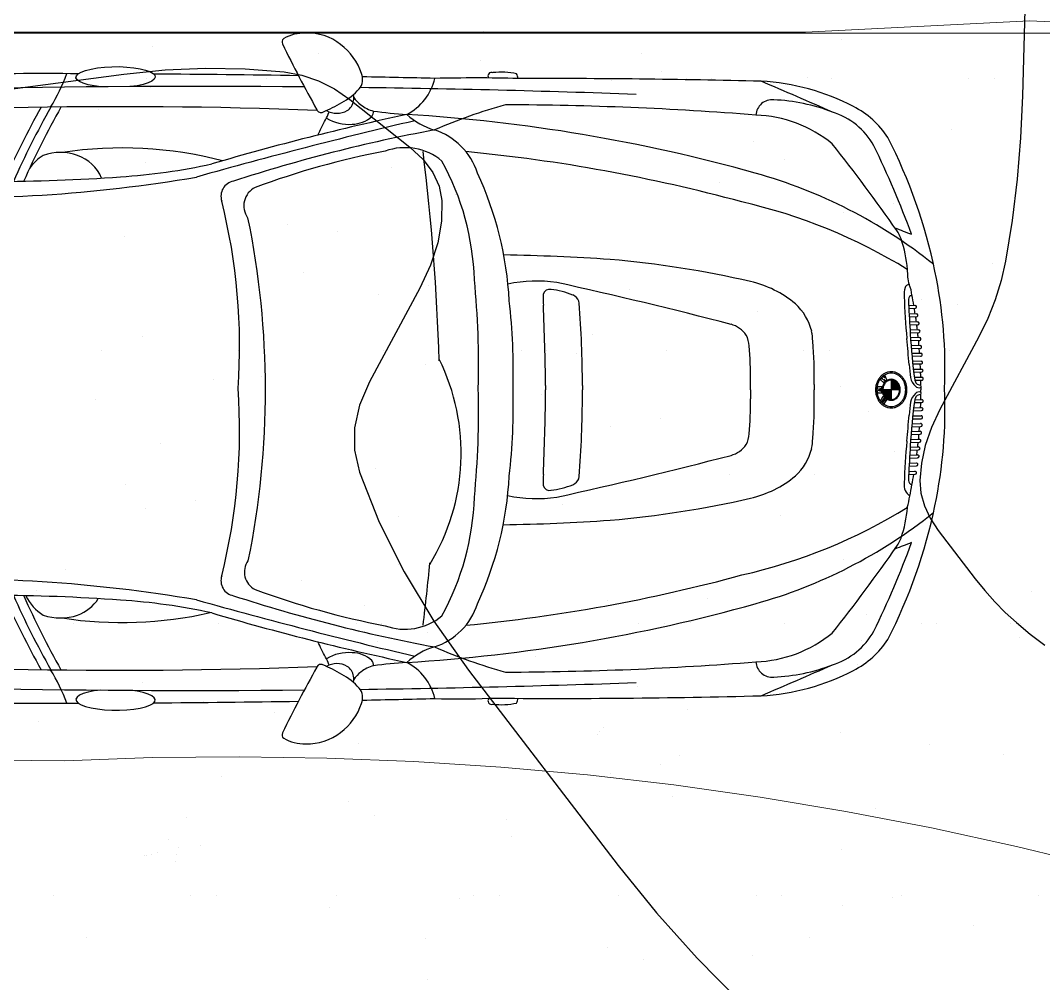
# Model space of a CAD drawing. Header units: metres. Extents: x -23 to 139, y -11 to 42.
# Drawn here: x 6.528 to 9.547, y 18.218 to 21.059 of the extents above; entities that cross this region are included whole.
import ezdxf

# ---------------------------------------------------------------- set-up
doc = ezdxf.new("R2010")
doc.units = ezdxf.units.M
doc.header["$LTSCALE"] = 96
doc.header["$MEASUREMENT"] = 0
doc.linetypes.add('Dash', pattern=[0.225, 0.15, -0.075])
for name, color, linetype, lineweight, true_color in [('CAD LAYER Presentation', 7, 'Continuous', 25, 0x000000), ('Roads', 9, 'Continuous', 35, 0x808080), ('Terrain_ Boundary Setbacks', 1, 'Dash', 18, 0xff0000), ('Terrain_ Elevation Data', 9, 'Dash', 25, 0x808080)]:
    doc.layers.add(name, color=color, linetype=linetype, lineweight=lineweight, true_color=true_color)

# ---------------------------------------------------------------- blocks, each defined once
blk = doc.blocks.new('block3_4')
at = {"color": 253, "true_color": 0xb2b2b2, "transparency": 33554687}
for p, q in [((2.3322, 1.2936), (2.3516, 1.2928)), ((2.3327, 1.2849), (2.3511, 1.2841)), ((2.3336, 1.269), (2.3557, 1.268)), ((2.3341, 1.2602), (2.3552, 1.2593)), ((2.335, 1.2455), (2.359, 1.2444)), ((2.3355, 1.2368), (2.3586, 1.2357)), ((2.3364, 1.2218), (2.3619, 1.2209)), ((2.337, 1.2131), (2.3616, 1.2122)), ((2.3379, 1.1991), (2.3644, 1.1981)), ((2.3385, 1.1903), (2.364, 1.1894)), ((2.3396, 1.1754), (2.3664, 1.1746)), ((2.3403, 1.1666), (2.3661, 1.1658)), ((2.3416, 1.1524), (2.368, 1.1518)), ((2.3424, 1.1437), (2.3678, 1.1431)), ((2.3438, 1.1293), (2.3694, 1.1289)), ((2.3447, 1.1206), (2.3692, 1.1202)), ((2.3464, 1.1053), (2.3705, 1.1049)), ((2.3475, 1.0965), (2.3704, 1.0962)), ((1.2612, 1.0568), (1.2612, 1.0438)), ((1.3699, 1.0568), (1.3699, 1.0438)), ((1.8656, 1.0438), (1.8656, 1.0706)), ((2.0539, 1.0597), (2.0539, 1.0438)), ((2.2518, 1.0777), (2.2489, 1.0741)), ((2.2489, 1.0741), (2.2594, 1.0649)), ((2.2558, 1.0742), (2.2518, 1.0777)), ((2.2567, 1.0828), (2.2535, 1.0799)), ((2.2535, 1.0799), (2.2558, 1.0742)), ((2.261, 1.079), (2.2567, 1.0828)), ((2.2626, 1.0867), (2.2589, 1.0843)), ((2.2589, 1.0843), (2.261, 1.079)), ((2.2621, 1.0683), (2.2593, 1.0754)), ((2.2593, 1.0754), (2.2646, 1.0706)), ((2.2594, 1.0649), (2.2621, 1.0683)), ((2.2681, 1.073), (2.2626, 1.0867)), ((2.2646, 1.0706), (2.2681, 1.073)), ((2.2811, 1.0728), (2.2811, 1.0154)), ((2.2827, 1.0441), (2.2827, 1.0728)), ((2.2842, 1.0441), (2.2842, 1.0726)), ((2.2858, 1.0441), (2.2858, 1.0723)), ((2.2873, 1.0441), (2.2873, 1.0719)), ((2.2889, 1.0441), (2.2889, 1.0714)), ((2.2904, 1.0441), (2.2904, 1.0707)), ((2.292, 1.0441), (2.292, 1.0699)), ((2.2935, 1.0441), (2.2935, 1.0689)), ((2.295, 1.0441), (2.295, 1.0678)), ((2.2966, 1.0441), (2.2966, 1.0664)), ((2.2981, 1.0441), (2.2981, 1.0649)), ((2.2997, 1.0441), (2.2997, 1.063)), ((2.3012, 1.0441), (2.3012, 1.0606)), ((2.3028, 1.0441), (2.3028, 1.0578)), ((2.3493, 1.0816), (2.3714, 1.0812)), ((2.3505, 1.0728), (2.3712, 1.0725)), ((1.2612, 1.0308), (1.2612, 1.0438)), ((1.3699, 1.0308), (1.3699, 1.0438)), ((1.8656, 1.0438), (1.8656, 1.017)), ((2.0539, 1.0279), (2.0539, 1.0438)), ((2.2405, 1.0525), (2.24, 1.0474)), ((2.24, 1.0474), (2.249, 1.0438)), ((2.249, 1.0438), (2.24, 1.0403)), ((2.24, 1.0403), (2.2405, 1.0352)), ((2.2537, 1.053), (2.2405, 1.0525)), ((2.2405, 1.0352), (2.2537, 1.0346)), ((2.2477, 1.0478), (2.2531, 1.0481)), ((2.2532, 1.0456), (2.2477, 1.0478)), ((2.2477, 1.0398), (2.2532, 1.0421)), ((2.2531, 1.0396), (2.2477, 1.0398)), ((2.2531, 1.0481), (2.2537, 1.053)), ((2.2537, 1.0346), (2.2531, 1.0396)), ((2.2532, 1.0421), (2.2532, 1.0456)), ((2.3057, 1.0441), (2.2565, 1.0441)), ((2.2579, 1.0345), (2.2579, 1.0441)), ((2.2595, 1.0304), (2.2595, 1.0441)), ((2.261, 1.0275), (2.261, 1.0441)), ((2.2626, 1.0252), (2.2626, 1.0441)), ((2.2641, 1.0233), (2.2641, 1.0441)), ((2.2657, 1.0218), (2.2657, 1.0441)), ((2.2672, 1.0204), (2.2672, 1.0441)), ((2.2688, 1.0193), (2.2688, 1.0441)), ((2.2703, 1.0183), (2.2703, 1.0441)), ((2.2719, 1.0175), (2.2719, 1.0441)), ((2.2734, 1.0168), (2.2734, 1.0441)), ((2.275, 1.0163), (2.275, 1.0441)), ((2.2765, 1.0159), (2.2765, 1.0441)), ((2.278, 1.0156), (2.278, 1.0441)), ((2.2796, 1.0154), (2.2796, 1.0441)), ((2.3043, 1.0441), (2.3043, 1.0539)), ((2.3688, 1.0505), (2.3688, 1.0438)), ((2.3688, 1.0371), (2.3688, 1.0438)), ((2.2519, 1.01), (2.26, 1.0025)), ((2.2586, 1.0084), (2.2555, 1.0113)), ((2.2568, 1.0132), (2.2599, 1.0103)), ((2.2582, 1.016), (2.2616, 1.0128)), ((2.2599, 1.0103), (2.2586, 1.0084)), ((2.263, 1.0147), (2.2595, 1.0179)), ((2.2683, 1.0144), (2.2598, 1.0222)), ((2.26, 1.0025), (2.2683, 1.0144)), ((2.2616, 1.0128), (2.263, 1.0147)), ((2.3493, 1.0061), (2.3714, 1.0064)), ((2.3505, 1.0148), (2.3712, 1.0151)), ((2.3447, 0.9671), (2.3692, 0.9675)), ((2.3464, 0.9824), (2.3705, 0.9828)), ((2.3475, 0.9911), (2.3704, 0.9915)), ((2.3424, 0.9439), (2.3678, 0.9445)), ((2.3438, 0.9584), (2.3694, 0.9588)), ((2.3396, 0.9123), (2.3664, 0.9131)), ((2.3403, 0.921), (2.3661, 0.9218)), ((2.3416, 0.9352), (2.368, 0.9358)), ((2.3379, 0.8886), (2.3644, 0.8895)), ((2.3385, 0.8973), (2.364, 0.8982)), ((2.3355, 0.8508), (2.3586, 0.8519)), ((2.3364, 0.8659), (2.3619, 0.8668)), ((2.337, 0.8746), (2.3616, 0.8755)), ((2.3336, 0.8187), (2.3557, 0.8197)), ((2.3341, 0.8274), (2.3552, 0.8284)), ((2.335, 0.8421), (2.359, 0.8432)), ((2.3322, 0.794), (2.3516, 0.7949)), ((2.3327, 0.8027), (2.3511, 0.8036))]:
    blk.add_line(p, q, dxfattribs=at)
for points in [[(-0.0517, 1.9376), (-0.0714, 1.9402), (-0.0888, 1.9437), (-0.1033, 1.948), (-0.1143, 1.953), (-0.1216, 1.9585), (-0.1247, 1.9643), (-0.1236, 1.9701), (-0.1183, 1.9758), (-0.1091, 1.9812), (-0.0962, 1.986), (-0.0801, 1.9901), (-0.0614, 1.9934), (-0.0408, 1.9957), (-0.019, 1.997), (0.0033, 1.9971), (0.0251, 1.9961), (0.0457, 1.9941), (0.0645, 1.9911), (0.0806, 1.9871), (0.0935, 1.9825), (0.1028, 1.9772), (0.1081, 1.9716), (0.1093, 1.9658), (0.1062, 1.96), (0.0991, 1.9544), (0.088, 1.9493), (0.0736, 1.9447), (0.0562, 1.941), (0.0365, 1.9382)], [(0.5406, 0.4801), (0.5406, 0.4801)], [(-0.0517, 0.1583), (-0.0714, 0.1557), (-0.0888, 0.1522), (-0.1033, 0.1479), (-0.1143, 0.1429), (-0.1216, 0.1374), (-0.1247, 0.1316), (-0.1236, 0.1258), (-0.1183, 0.1201), (-0.1091, 0.1147), (-0.0962, 0.1099), (-0.0801, 0.1058), (-0.0614, 0.1025), (-0.0408, 0.1002), (-0.019, 0.099), (0.0033, 0.0988), (0.0251, 0.0998), (0.0457, 0.1018), (0.0645, 0.1048), (0.0806, 0.1088), (0.0935, 0.1134), (0.1028, 0.1187), (0.1081, 0.1243), (0.1093, 0.1301), (0.1062, 0.1359), (0.0991, 0.1415), (0.088, 0.1467), (0.0736, 0.1512), (0.0562, 0.1549), (0.0365, 0.1577)]]:
    blk.add_lwpolyline(points, dxfattribs=at)
blk.add_lwpolyline([(0.404, 1.6408, 0.460792), (0.3817, 1.5516, -0.10096), (0.3829, 0.5397, 0.460792), (0.404, 0.4551)], format="xyb", dxfattribs=at)
for centre, radius, start, end in [((0.5469, 1.9815), 0.1144, 86.8885, 120.8396), ((0.561, 1.9445), 0.1514, 51.156, 93.0101), ((0.4957, 2.0697), 0.0125, 126.949, 206.6561), ((3.8489, 3.7024), 3.7421, 205.9639, 209.3181), ((0.5521, 1.922), 0.1747, 18.2707, 53.5158), ((-0.2298, -46.3075), 48.284, 89.86681, 90.74596), ((-0.7061, 2.184), 0.592, 328.8486, 339.4781), ((-0.2298, -46.3075), 48.284, 89.09632, 89.6027), ((0.6771, 1.96), 0.0442, 320.1808, 22.3259), ((-0.2298, -46.3075), 48.284, 88.61869, 88.87206), ((0.7784, 1.9982), 0.1598, 297.1319, 347.0994), ((1.0507, -3.4691), 5.4329, 88.6369, 91.2288), ((1.1018, 1.9693), 0.0108, 68.8268, 211.8987), ((1.1297, 1.7505), 0.2302, 78.4807, 95.982), ((1.0534, 1.9303), 0.1305, 14.1637, 20.5226), ((0.2254, -34.4688), 36.4075, 89.49022, 92.73282), ((0.2254, -34.4688), 36.4075, 87.9489, 89.2314), ((1.2273, -26.3917), 28.3539, 88.64613, 90.0958), ((1.8614, 1.2911), 0.6642, 62.3681, 86.9009), ((-19.2666, -47.172), 53.4912, 66.44797, 66.69332), ((0.5746, 2.0521), 0.182, 297.9331, 318.5838), ((0.6534, 1.9047), 0.0418, 349.0337, 13.8739), ((0.7643, 1.9517), 0.0827, 213.2831, 234.4675), ((0.0038, -13.6654), 15.5445, 87.84925, 94.55563), ((2.2467, 0.4989), 2.8325, 150.8709, 155.8296), ((2.2749, 0.4989), 2.8325, 150.8709, 155.8296), ((2.3049, 0.4989), 2.8325, 150.8709, 155.8296), ((0.4164, 2.306), 0.4809, 292.9723, 300.4088), ((0.6548, 1.9018), 0.04, 301.4685, 352.787), ((0.7785, 1.9628), 0.1001, 231.5427, 255.3157), ((1.5731, 0.336), 1.6073, 105.5296, 113.468), ((1.1168, -7.7716), 9.6562, 85.45634, 89.84601), ((1.9298, 1.8515), 0.0481, 84.5891, 176.7107), ((1.9108, 1.3528), 0.547, 68.935, 87.5408), ((2.0535, 1.648), 0.2589, 32.737, 63.4112), ((2.4858, -5.8049), 7.8332, 102.04403, 106.38709), ((0.5982, 1.8749), 0.013, 201.7348, 296.8655), ((0.5279, 1.8947), 0.0994, 327.1202, 340.9506), ((0.0038, -13.6654), 15.5445, 87.74267, 87.7539), ((0.0038, -13.6654), 15.5445, 87.74267, 87.7539), ((0.6793, 1.9509), 0.1239, 238.369, 274.9571), ((0.6452, 1.9209), 0.0613, 239.9373, 299.7932), ((0.602, 1.8677), 0.0206, 344.6461, 349.8242), ((0.6888, 1.9166), 0.0891, 270.7781, 311.8209), ((0.7283, 1.8651), 0.0249, 323.1341, 1.9627), ((1.0268, 4.0738), 2.2248, 262.9347, 265.4753), ((1.0008, 2.0274), 0.2275, 228.9227, 252.6833), ((0.5568, -3.0377), 4.9026, 74.3413, 86.5566), ((1.8684, 1.4774), 0.3771, 50.7542, 87.9612), ((2.043, 1.6584), 0.2147, 29.3699, 72.5235), ((4.2863, -12.7195), 14.9514, 103.18729, 105.73905), ((-1.0578, 2.6494), 1.8548, 332.5779, 334.1515), ((1.7957, -2.8196), 4.7096, 100.5539, 108.0083), ((0.8725, 1.6228), 0.1971, 17.8496, 72.0929), ((0.8516, 1.0665), 1.5926, 11.8669, 26.9428), ((0.0118, 0.5781), 1.1792, 75.4608, 98.6118), ((0.8463, 1.588), 0.1702, 50.234, 110.1093), ((-1.6937, -1.2605), 4.8606, 34.7985, 38.562), ((-0.5869, 0.4106), 3.1252, 20.4555, 25.6581), ((-0.1531, 1.6231), 0.1314, 121.2997, 145.8092), ((-0.1706, 1.592), 0.152, 70.5155, 109.4845), ((-0.1598, 1.6226), 0.1196, 22.5338, 70.5155), ((1.2317, -0.5851), 2.3748, 100.7726, 110.397), ((-5.7828, 0.9215), 6.7332, 1.7729, 7.04083), ((0.5664, -3.0858), 4.854, 74.7859, 84.5677), ((-0.114, 3.4962), 1.8281, 273.7754, 282.3141), ((0.2763, 1.3446), 0.7751, 1.7815, 28.868), ((-0.3869, 7.2231), 5.5649, 266.3535, 274.0526), ((-0.5063, 6.0203), 4.411, 267.7204, 279.6177), ((0.1379, 1.2538), 1.0172, 2.9578, 24.9696), ((1.4872, 0.2653), 1.471, 51.3622, 74.5112), ((0.3482, 1.6149), 0.0451, 100.8639, 198.3509), ((-1.4199, 1.171), 1.778, 356.0313, 13.9862), ((1.4873, 0.0335), 1.6038, 58.3615, 77.2888), ((3.9289, 5.6974), 4.4851, 248.5922, 249.2681), ((2.2135, 1.455), 0.1024, 19.4563, 34.7985), ((1.9917, 1.3766), 0.3377, 3.8002, 19.4563), ((1.0468, -4.4398), 5.8821, 86.04947, 89.11475), ((1.1817, -1.65), 3.0902, 77.2073, 84.982), ((2.4808, 1.3946), 0.1523, 178.3586, 195.3071), ((1.0535, 1.1092), 1.3862, 357.4684, 11.8544), ((-1.5079, 1.1191), 2.5712, 358.4139, 5.5705), ((1.2345, 0.9651), 0.3996, 81.4466, 102.2111), ((-1.6661, -12.1258), 13.8071, 75.42537, 77.6203), ((1.7925, 1.0491), 0.3228, 50.3999, 76.8416), ((1.2731, 1.3211), 0.0195, 78.2565, 165.1685), ((1.2389, 1.0599), 0.2828, 68.8091, 82.2362), ((2.4046, 1.3241), 0.0854, 165.4789, 183.1969), ((2.3342, 1.3415), 0.013, 91.125, 162.0906), ((2.258, 1.318), 0.0842, 3.6951, 25.623), ((-0.5704, 1.1024), 1.7362, 358.203, 6.7434), ((1.3035, 1.3174), 0.05, 169.9749, 178.2179), ((15.1899, 2.0051), 13.9533, 182.81869, 182.92443), ((1.3288, 1.2927), 0.0334, 56.2653, 68.3033), ((1.3303, 1.2951), 0.0305, 8.5311, 55.9559), ((-1.8851, 1.0513), 3.255, 0.097, 4.3754), ((5.084, 1.4307), 2.767, 182.3073, 184.8851), ((2.4036, 1.3035), 0.0718, 173.9299, 184.3599), ((2.3466, 1.3096), 0.0145, 108.2181, 174.0583), ((0.198, 0.9099), 2.1836, 10.1019, 10.9159), ((-8.9405, 0.9026), 10.2028, 0.86615, 2.19413), ((1.8855, 1.1763), 0.1658, 14.0104, 47.1395), ((10.9399, 1.7645), 8.6205, 183.10195, 183.69697), ((1.0921, 1.0707), 1.2751, 8.9065, 9.6353), ((2.3513, 1.2885), 0.0045, 267.3637, 9.8715), ((2.3514, 1.2883), 0.0045, 9.8582, 87.3637), ((1.0921, 1.0707), 1.2751, 7.8382, 8.5073), ((2.3554, 1.2638), 0.0045, 267.3637, 8.7385), ((2.3555, 1.2635), 0.0045, 8.7253, 87.3637), ((2.3588, 1.2402), 0.0045, 267.3637, 7.667), ((2.3588, 1.2399), 0.0045, 7.6538, 87.3637), ((1.7877, 1.1601), 0.0797, 34.7268, 75.0119), ((1.7223, 1.1626), 0.3284, 4.2535, 9.4326), ((4.2965, 1.3301), 1.963, 183.5447, 187.5108), ((1.0921, 1.0707), 1.2751, 6.7697, 7.4404), ((1.0921, 1.0707), 1.2751, 5.7403, 6.3737), ((2.3617, 1.2167), 0.0045, 267.9782, 6.597), ((2.3618, 1.2164), 0.0045, 6.5839, 87.9782), ((1.7818, 1.1677), 0.0807, 3.9951, 27.8706), ((0.764, 1.0824), 1.2901, 358.9941, 4.6513), ((-24.5825, -1.2148), 27.0174, 4.95367, 5.11743), ((1.0921, 1.0707), 1.2751, 5.3409, 5.3454), ((0.5739, 1.0271), 1.7952, 4.7146, 5.1868), ((2.3642, 1.1939), 0.0045, 267.9782, 5.5644), ((2.3642, 1.1936), 0.0045, 5.5513, 87.9782), ((0.7031, 1.0848), 1.1626, 359.3024, 4.368), ((0.5739, 1.0271), 1.7952, 3.9865, 4.4348), ((2.3662, 1.1703), 0.0045, 267.9782, 5.5644), ((2.3662, 1.1701), 0.0045, 5.5513, 87.9782), ((2.3678, 1.1476), 0.00452, 268.066, 1.6643), ((2.3679, 1.1473), 0.0045, 5.5513, 87.9782), ((0.385, 0.8568), 0.6269, 328.4656, 26.3057), ((3.321, 1.213), 0.9917, 185.4884, 187.7082), ((0.5739, 1.0271), 1.7952, 2.4847, 2.9727), ((2.3693, 1.1247), 0.00452, 269.1936, 359.2428), ((2.3693, 1.1244), 0.0045, 3.1138, 89.1041), ((2.285, 1.05), 0.0485, 127.7117, 139.166), ((2.2827, 1.0529), 0.0447, 115.6207, 127.7071), ((2.2826, 1.0522), 0.0413, 115.6207, 127.7071), ((2.2815, 1.0555), 0.0419, 102.9815, 115.6001), ((2.2815, 1.0546), 0.0387, 102.9815, 115.6001), ((2.2811, 1.0569), 0.0404, 90.0203, 102.9467), ((2.2811, 1.0559), 0.0373, 90.0203, 102.9467), ((2.2811, 1.0569), 0.0404, 77.0533, 89.9797), ((2.2811, 1.0559), 0.0373, 77.0533, 89.9797), ((2.2808, 1.0546), 0.0387, 64.3999, 77.0185), ((2.2808, 1.0555), 0.0419, 64.3999, 77.0185), ((2.2797, 1.0522), 0.0413, 52.2929, 64.3793), ((2.2795, 1.0529), 0.0447, 52.2929, 64.3793), ((2.2772, 1.05), 0.0485, 40.834, 52.2883), ((0.5739, 1.0271), 1.7952, 1.7288, 2.2062), ((2.3705, 1.1007), 0.0045, 269.1041, 2.3545), ((2.3705, 1.1004), 0.0045, 2.3453, 89.1041), ((2.2945, 1.0442), 0.0597, 160.2871, 170.2534), ((2.2916, 1.0452), 0.0566, 149.9808, 160.308), ((2.2935, 1.0441), 0.0551, 160.2871, 170.2534), ((2.2908, 1.0451), 0.0523, 149.9808, 160.308), ((2.2882, 1.0472), 0.0527, 139.1576, 149.9974), ((2.2876, 1.047), 0.0486, 139.1576, 149.9974), ((2.2847, 1.0495), 0.0448, 127.7117, 139.166), ((2.2872, 1.0449), 0.0327, 149.9808, 160.308), ((2.2872, 1.0449), 0.0305, 149.9808, 160.308), ((2.2852, 1.0461), 0.0304, 139.1576, 149.9974), ((2.2852, 1.0461), 0.0282, 139.1576, 149.9974), ((2.2834, 1.0476), 0.028, 127.7117, 139.166), ((2.2834, 1.0476), 0.0258, 127.7117, 139.166), ((2.2821, 1.0493), 0.0258, 115.6207, 127.7071), ((2.2821, 1.0493), 0.0237, 115.6207, 127.7071), ((2.2813, 1.0508), 0.0242, 102.9815, 115.6001), ((2.2813, 1.0508), 0.0221, 102.9815, 115.6001), ((2.2811, 1.0516), 0.0233, 90.0203, 102.9467), ((2.2811, 1.0516), 0.0212, 90.0203, 102.9467), ((2.2811, 1.0516), 0.0233, 77.0533, 89.9797), ((2.2811, 1.0516), 0.0212, 77.0533, 89.9797), ((2.2809, 1.0508), 0.0221, 64.3999, 77.0185), ((2.2809, 1.0508), 0.0242, 64.3999, 77.0185), ((2.2802, 1.0493), 0.0237, 52.2929, 64.3793), ((2.2802, 1.0493), 0.0258, 52.2929, 64.3793), ((2.2789, 1.0476), 0.0258, 40.834, 52.2883), ((2.2789, 1.0476), 0.028, 40.834, 52.2883), ((2.2771, 1.0461), 0.0282, 30.0026, 40.8424), ((2.2771, 1.0461), 0.0304, 30.0026, 40.8424), ((2.2751, 1.0449), 0.0305, 19.692, 30.0192), ((2.2751, 1.0449), 0.0327, 19.692, 30.0192), ((2.2775, 1.0495), 0.0448, 40.834, 52.2883), ((2.2746, 1.047), 0.0486, 30.0026, 40.8424), ((2.2741, 1.0472), 0.0527, 30.0026, 40.8424), ((2.2715, 1.0451), 0.0523, 19.692, 30.0192), ((2.2707, 1.0452), 0.0566, 19.692, 30.0192), ((2.2688, 1.0441), 0.0551, 9.7466, 19.7129), ((2.2677, 1.0442), 0.0597, 9.7466, 19.7129), ((2.3841, 1.0886), 0.0466, 190.684, 227.0867), ((2.3576, 1.0744), 0.00733, 187.3657, 197.5245), ((2.5761, 1.1515), 0.239, 199.3685, 199.935), ((2.3687, 1.0753), 0.018, 197.2149, 270.5022), ((0.7071, 1.0288), 1.662, 0.9813, 1.5075), ((2.362, 1.0539), 0.0076, 333.3274, 26.3321), ((2.3713, 1.077), 0.0045, 269.1041, 1.5968), ((2.3713, 1.0767), 0.0045, 1.5875, 89.1041), ((-1.4199, 0.9249), 1.778, 346.0138, 3.9687), ((-1.5079, 0.9768), 2.5712, 354.4295, 1.5861), ((-0.5704, 0.9935), 1.7362, 353.2566, 1.797), ((-8.9405, 1.1851), 10.2028, 357.80587, 359.13385), ((-1.8851, 1.0363), 3.255, 355.6246, 359.903), ((0.764, 1.0053), 1.2901, 355.3487, 1.0059), ((2.2962, 1.0438), 0.0614, 170.2305, 180.0117), ((2.2962, 1.0438), 0.0614, 179.9883, 189.7695), ((2.2945, 1.0435), 0.0597, 189.7466, 199.7129), ((2.295, 1.0438), 0.0567, 170.2305, 180.0117), ((2.295, 1.0438), 0.0567, 179.9883, 189.7695), ((2.2935, 1.0435), 0.0551, 189.7466, 199.7129), ((2.2898, 1.0441), 0.0354, 170.2305, 180.0117), ((2.2898, 1.0441), 0.0354, 179.9883, 189.7695), ((2.2889, 1.0443), 0.0345, 160.2871, 170.2534), ((2.2889, 1.0439), 0.0345, 189.7466, 199.7129), ((2.2872, 1.0433), 0.0327, 199.692, 210.0192), ((2.2898, 1.0441), 0.0333, 170.2305, 180.0117), ((2.2898, 1.0441), 0.0333, 179.9883, 189.7695), ((2.2889, 1.0443), 0.0323, 160.2871, 170.2534), ((2.2889, 1.0439), 0.0323, 189.7466, 199.7129), ((2.2872, 1.0433), 0.0305, 199.692, 210.0192), ((2.2852, 1.0421), 0.0304, 210.0026, 220.8424), ((2.2852, 1.0421), 0.0282, 210.0026, 220.8424), ((2.2771, 1.0421), 0.0282, 319.1576, 329.9974), ((2.2771, 1.0421), 0.0304, 319.1576, 329.9974), ((2.2751, 1.0433), 0.0305, 329.9808, 340.308), ((2.2751, 1.0433), 0.0327, 329.9808, 340.308), ((2.2734, 1.0443), 0.0323, 9.7466, 19.7129), ((2.2734, 1.0439), 0.0323, 340.2871, 350.2534), ((2.2724, 1.0441), 0.0333, 359.9883, 9.7695), ((2.2724, 1.0441), 0.0333, 350.2305, 0.0117), ((2.2734, 1.0443), 0.0345, 9.7466, 19.7129), ((2.2734, 1.0439), 0.0345, 340.2871, 350.2534), ((2.2724, 1.0441), 0.0354, 359.9883, 9.7695), ((2.2724, 1.0441), 0.0354, 350.2305, 0.0117), ((2.2688, 1.0435), 0.0551, 340.2871, 350.2534), ((2.2672, 1.0438), 0.0567, 359.9883, 9.7695), ((2.2672, 1.0438), 0.0567, 350.2305, 0.0117), ((2.2677, 1.0435), 0.0597, 340.2871, 350.2534), ((2.2661, 1.0438), 0.0614, 359.9883, 9.7695), ((2.2661, 1.0438), 0.0614, 350.2305, 0.0117), ((2.3841, 0.999), 0.0466, 132.9133, 169.316), ((2.3687, 1.0123), 0.018, 89.4978, 162.7851), ((2.3643, 1.0679), 0.018, 228.4796, 284.4854), ((2.3643, 1.0197), 0.018, 75.5146, 131.5204), ((0.7071, 1.0588), 1.662, 358.4925, 359.0187), ((2.362, 1.0337), 0.0076, 333.6679, 26.6726), ((1.0535, 0.9867), 1.3862, 348.1456, 2.5316), ((0.7031, 1.0029), 1.1626, 355.632, 0.6976), ((2.2916, 1.0424), 0.0566, 199.692, 210.0192), ((2.2908, 1.0426), 0.0523, 199.692, 210.0192), ((2.2882, 1.0404), 0.0527, 210.0026, 220.8424), ((2.2876, 1.0407), 0.0486, 210.0026, 220.8424), ((2.285, 1.0377), 0.0485, 220.834, 232.2883), ((2.2552, 1.0131), 0.00457, 164.8034, 174.885), ((2.2553, 1.0131), 0.00464, 174.8602, 184.8393), ((2.2552, 1.0131), 0.00458, 184.8145, 194.8901), ((2.255, 1.0132), 0.00438, 154.4487, 164.8269), ((2.255, 1.0131), 0.00439, 194.8665, 205.2331), ((2.2847, 1.0382), 0.0448, 220.834, 232.2883), ((2.2547, 1.0133), 0.0041, 143.6181, 154.4688), ((2.2548, 1.0129), 0.00411, 205.2128, 216.0471), ((2.2545, 1.0135), 0.00377, 132.1729, 143.6312), ((2.2545, 1.0127), 0.00378, 216.0337, 227.4724), ((2.2543, 1.0137), 0.00347, 120.049, 132.1738), ((2.2542, 1.0139), 0.00322, 107.2993, 120.0333), ((2.2541, 1.0141), 0.00307, 94.1188, 107.2665), ((2.2587, 1.0188), 0.00506, 168.5831, 178.6466), ((2.2587, 1.0188), 0.00508, 178.6213, 188.6572), ((2.2585, 1.0188), 0.00489, 158.3168, 168.6076), ((2.2586, 1.0187), 0.00495, 188.6324, 198.8416), ((2.2583, 1.0189), 0.00461, 147.6336, 158.3388), ((2.258, 1.0191), 0.00427, 136.3748, 147.6499), ((2.2577, 1.0193), 0.00392, 124.4433, 136.3808), ((2.2564, 1.0123), 0.00132, 156.2146, 166.3474), ((2.2565, 1.0122), 0.00137, 166.3248, 176.1989), ((2.2565, 1.0122), 0.00138, 176.1753, 185.9758), ((2.2564, 1.0122), 0.00136, 185.9524, 195.8677), ((2.2564, 1.0122), 0.0013, 195.8455, 206.0588), ((2.2563, 1.0123), 0.00124, 145.6723, 156.2344), ((2.2563, 1.0122), 0.00122, 206.04, 216.7165), ((2.2563, 1.0123), 0.00114, 134.5578, 145.6862), ((2.2562, 1.0121), 0.00112, 216.7043, 227.9699), ((2.2827, 1.0347), 0.0447, 232.2929, 244.3793), ((2.2575, 1.0196), 0.00362, 111.8457, 124.4338), ((2.2562, 1.0124), 0.00105, 122.7937, 134.5615), ((2.2561, 1.0125), 0.000974, 110.4033, 122.7826), ((2.2561, 1.0125), 0.000923, 97.5403, 110.3758), ((2.2561, 1.0125), 0.000903, 84.4801, 97.5011), ((2.2575, 1.0198), 0.00341, 98.728, 111.8182), ((2.2561, 1.0125), 0.000918, 71.5566, 84.44), ((2.2561, 1.0125), 0.000965, 59.065, 71.5268), ((2.2561, 1.0124), 0.00104, 47.1858, 59.0513), ((2.2575, 1.0199), 0.00332, 85.3736, 98.6869), ((2.2826, 1.0354), 0.0413, 232.2929, 244.3793), ((2.2574, 1.0198), 0.00337, 72.138, 85.3304), ((2.2591, 1.017), 0.00131, 156.091, 166.2145), ((2.2592, 1.017), 0.00137, 166.192, 176.055), ((2.2592, 1.017), 0.00138, 176.0316, 185.8184), ((2.2592, 1.017), 0.00136, 185.795, 195.6935), ((2.259, 1.017), 0.00124, 145.5572, 156.1107), ((2.2591, 1.017), 0.0013, 195.6714, 205.8638), ((2.259, 1.0169), 0.00122, 205.845, 216.4966), ((2.259, 1.0171), 0.00114, 134.4516, 145.571), ((2.259, 1.0169), 0.00112, 216.4843, 227.7215), ((2.2589, 1.0171), 0.00105, 122.6978, 134.4552), ((2.2589, 1.0172), 0.000974, 110.3201, 122.6866), ((2.2574, 1.0196), 0.00354, 59.3421, 72.1055), ((2.2588, 1.0173), 0.000923, 97.4725, 110.2926), ((2.2588, 1.0173), 0.000903, 84.43, 97.4335), ((2.2588, 1.0173), 0.000918, 71.525, 84.3901), ((2.2588, 1.0172), 0.000965, 59.0514, 71.4954), ((2.2572, 1.0194), 0.00382, 47.1843, 59.3271), ((2.2588, 1.0172), 0.00104, 47.1887, 59.0378), ((2.2834, 1.0406), 0.028, 220.834, 232.2883), ((2.2834, 1.0406), 0.0258, 220.834, 232.2883), ((2.2815, 1.0331), 0.0387, 244.3999, 257.0185), ((2.2821, 1.0389), 0.0258, 232.2929, 244.3793), ((2.2821, 1.0389), 0.0237, 232.2929, 244.3793), ((2.2813, 1.0374), 0.0242, 244.3999, 257.0185), ((2.2813, 1.0374), 0.0221, 244.3999, 257.0185), ((2.2811, 1.0366), 0.0233, 257.0533, 269.9797), ((2.2811, 1.0366), 0.0212, 257.0533, 269.9797), ((2.2811, 1.0366), 0.0212, 270.0203, 282.9467), ((2.2811, 1.0366), 0.0233, 270.0203, 282.9467), ((2.2809, 1.0374), 0.0221, 282.9815, 295.6001), ((2.2809, 1.0374), 0.0242, 282.9815, 295.6001), ((2.2808, 1.0331), 0.0387, 282.9815, 295.6001), ((2.2802, 1.0389), 0.0237, 295.6207, 307.7071), ((2.2802, 1.0389), 0.0258, 295.6207, 307.7071), ((2.2789, 1.0406), 0.0258, 307.7117, 319.166), ((2.2789, 1.0406), 0.028, 307.7117, 319.166), ((2.2797, 1.0354), 0.0413, 295.6207, 307.7071), ((2.2795, 1.0347), 0.0447, 295.6207, 307.7071), ((2.2775, 1.0382), 0.0448, 307.7117, 319.166), ((2.2772, 1.0377), 0.0485, 307.7117, 319.166), ((2.2746, 1.0407), 0.0486, 319.1576, 329.9974), ((2.2741, 1.0404), 0.0527, 319.1576, 329.9974), ((2.2715, 1.0426), 0.0523, 329.9808, 340.308), ((2.2707, 1.0424), 0.0566, 329.9808, 340.308), ((3.321, 0.8747), 0.9917, 172.2918, 174.5116), ((4.2965, 0.7576), 1.963, 172.4892, 176.4553), ((2.3576, 1.0132), 0.00733, 162.4755, 172.6343), ((2.5761, 0.9362), 0.239, 160.065, 160.6315), ((0.5739, 1.0605), 1.7952, 357.7938, 358.2712), ((2.3713, 1.0106), 0.0045, 358.4032, 90.8959), ((2.3713, 1.0109), 0.0045, 270.8959, 358.4125), ((2.2815, 1.0322), 0.0419, 244.3999, 257.0185), ((2.2811, 1.0308), 0.0404, 257.0533, 269.9797), ((2.2811, 1.0318), 0.0373, 257.0533, 269.9797), ((2.2811, 1.0318), 0.0373, 270.0203, 282.9467), ((2.2811, 1.0308), 0.0404, 270.0203, 282.9467), ((2.2808, 1.0322), 0.0419, 282.9815, 295.6001), ((-24.5825, 3.3025), 27.0174, 354.88257, 355.04633), ((2.3694, 0.963), 0.0045, 353.403, 92.0218), ((2.3705, 0.987), 0.0045, 353.403, 92.0218), ((2.3706, 0.9873), 0.00453, 269.6773, 349.4279), ((2.368, 0.94), 0.0045, 353.403, 92.0218), ((2.368, 0.9403), 0.0045, 272.0218, 353.4161), ((2.3694, 0.9633), 0.00453, 269.716, 349.437), ((1.7818, 0.9199), 0.0807, 332.1294, 356.0049), ((0.5739, 1.0605), 1.7952, 354.8132, 355.2854), ((0.5739, 1.0605), 1.7952, 355.5652, 356.0135), ((2.3663, 0.9173), 0.0045, 353.403, 92.0218), ((2.3663, 0.9176), 0.0045, 272.0218, 353.4161), ((1.7877, 0.9276), 0.0797, 284.9881, 325.2732), ((1.7223, 0.925), 0.3284, 350.5674, 355.7465), ((5.084, 0.657), 2.767, 175.1149, 177.6927), ((10.9399, 0.3231), 8.6205, 176.30303, 176.89805), ((1.0921, 1.0169), 1.2751, 353.6263, 354.2597), ((1.0921, 1.0169), 1.2751, 354.6546, 354.6591), ((2.3642, 0.8937), 0.0045, 354.4356, 92.0218), ((2.3642, 0.894), 0.0045, 272.0218, 354.4487), ((-1.6661, 14.2134), 13.8071, 282.3797, 284.57463), ((1.8855, 0.9113), 0.1658, 312.8605, 345.9896), ((1.0921, 1.0169), 1.2751, 352.5596, 353.2303), ((2.3588, 0.8474), 0.0045, 353.403, 92.0218), ((2.3588, 0.8477), 0.0045, 272.0218, 353.4161), ((2.3617, 0.871), 0.0045, 353.403, 92.0218), ((2.3618, 0.8712), 0.0045, 272.0218, 353.4161), ((2.3554, 0.8239), 0.0045, 353.403, 92.0218), ((2.3554, 0.8242), 0.0045, 272.0218, 353.4161), ((0.1379, 0.8421), 1.0172, 335.0304, 357.0422), ((15.1899, 0.0826), 13.9533, 177.07557, 177.18131), ((1.3303, 0.7925), 0.0305, 304.0441, 351.4689), ((1.7925, 1.0386), 0.3228, 283.1584, 309.6001), ((2.4036, 0.7841), 0.0718, 175.6401, 186.0701), ((0.198, 1.1777), 2.1836, 349.0841, 349.8981), ((2.3513, 0.7991), 0.0045, 353.403, 92.0218), ((2.3513, 0.7994), 0.0045, 272.0218, 353.4161), ((1.3035, 0.7703), 0.05, 181.7821, 190.0251), ((1.2731, 0.7666), 0.0195, 194.8315, 281.7435), ((1.2389, 1.0277), 0.2828, 277.7638, 291.1909), ((1.3288, 0.795), 0.0334, 291.6967, 303.7347), ((2.3575, 0.7626), 0.0386, 171.3909, 236.5228), ((1.6407, 0.8694), 0.7092, 345.9271, 351.4729), ((2.3466, 0.778), 0.0145, 185.9417, 251.7819), ((0.2763, 0.7513), 0.7751, 331.132, 358.2185), ((1.2345, 1.1225), 0.3996, 257.6648, 278.5534), ((1.1817, 3.7377), 3.0902, 275.018, 282.7927), ((1.4873, 2.0624), 1.6038, 282.7112, 301.6385), ((0.8516, 1.0295), 1.5926, 333.0572, 348.1331), ((1.9917, 0.7193), 0.3377, 340.5437, 356.1998), ((1.4872, 1.8306), 1.471, 285.4888, 308.6378), ((1.0468, 6.5275), 5.8821, 270.86974, 273.95053), ((2.2135, 0.6409), 0.1024, 325.2015, 340.5437), ((-1.6937, 3.3564), 4.8606, 321.438, 325.2015), ((-0.5869, 1.6853), 3.1252, 334.3419, 339.5445), ((3.9289, -3.6015), 4.4851, 110.7319, 111.4078), ((-5.7828, 1.1746), 6.7332, 352.95917, 354.53924), ((-0.5063, -3.9244), 4.411, 80.3823, 92.2796), ((0.3482, 0.481), 0.0451, 161.6491, 259.1361), ((0.5664, 5.1817), 4.854, 275.4323, 285.2141), ((1.2317, 2.681), 2.3748, 249.603, 259.2274), ((-0.3869, -5.1272), 5.5649, 85.9474, 93.6465), ((2.2467, 1.597), 2.8325, 204.1704, 209.1291), ((2.2749, 1.597), 2.8325, 204.1704, 209.1291), ((2.3049, 1.597), 2.8325, 204.1816, 209.1291), ((-0.1531, 0.4918), 0.1314, 204.8852, 238.7003), ((-0.1598, 0.4923), 0.1196, 289.4845, 327.4903), ((-0.114, -1.4003), 1.8281, 77.6859, 86.2246), ((4.2863, 14.8154), 14.9514, 254.26095, 256.81271), ((1.7957, 4.9156), 4.7096, 251.9917, 259.4461), ((0.5568, 5.1336), 4.9026, 273.4434, 285.6587), ((0.8725, 0.4731), 0.1971, 287.9071, 342.1504), ((-0.1706, 0.5229), 0.152, 250.5155, 289.4845), ((0.0112, 1.5358), 1.1782, 261.3709, 282.7578), ((2.4858, 7.9008), 7.8332, 253.61291, 257.95597), ((0.8463, 0.5079), 0.1702, 249.8907, 309.766), ((2.043, 0.4375), 0.2147, 287.4765, 330.6301), ((1.8684, 0.6185), 0.3771, 272.0388, 309.2458), ((2.0535, 0.4479), 0.2589, 296.5888, 327.263), ((-1.0578, -0.5535), 1.8548, 25.8485, 27.4221), ((1.0008, 0.0685), 0.2275, 107.3167, 131.0773), ((1.5731, 1.7599), 1.6073, 246.532, 254.4704), ((0.0038, 15.7613), 15.5445, 265.44437, 272.15075), ((0.5279, 0.2012), 0.0994, 19.0494, 32.8798), ((0.6793, 0.145), 0.1239, 85.0429, 121.631), ((0.6888, 0.1793), 0.0891, 48.1791, 89.2219), ((0.7283, 0.2308), 0.0249, 358.0373, 36.8659), ((1.1168, 9.8675), 9.6562, 270.15399, 274.54366), ((1.9298, 0.2444), 0.0481, 183.2893, 275.4109), ((-0.7061, -0.0881), 0.592, 20.5219, 31.1514), ((3.8489, -1.6065), 3.7421, 150.6819, 154.0361), ((0.5982, 0.2211), 0.013, 63.1345, 158.2652), ((0.4164, -0.2101), 0.4809, 59.5912, 67.0277), ((0.0038, 15.7613), 15.5445, 272.2461, 272.25733), ((0.6452, 0.175), 0.0613, 60.2068, 120.0627), ((0.602, 0.2282), 0.0206, 10.1758, 15.3539), ((0.6548, 0.1941), 0.04, 7.213, 58.5315), ((0.7643, 0.1443), 0.0827, 125.5325, 146.7169), ((0.7785, 0.1331), 0.1001, 104.6843, 128.4573), ((1.0268, -1.9779), 2.2248, 94.5247, 97.0653), ((0.7784, 0.0977), 0.1598, 12.9006, 62.8681), ((-19.2666, 49.2679), 53.4912, 293.30668, 293.55203), ((1.8614, 0.8048), 0.6642, 273.0991, 297.6319), ((1.9108, 0.7431), 0.547, 272.4592, 291.065), ((0.2254, 36.5647), 36.4075, 267.26718, 270.50978), ((0.5746, 0.0438), 0.182, 41.4162, 62.0669), ((0.6534, 0.1912), 0.0418, 346.1261, 10.9663), ((0.6771, 0.1359), 0.0442, 337.6741, 39.8192), ((0.2254, 36.5647), 36.4075, 270.7686, 272.0511), ((-0.2298, 48.4034), 48.284, 269.25404, 270.13319), ((-0.2298, 48.4034), 48.284, 270.3973, 270.90368), ((-0.2298, 48.4034), 48.284, 271.12794, 271.38131), ((1.0009, 2.03), 1.8978, 267.9841, 272.8224), ((1.1018, 0.1266), 0.0108, 132.8652, 291.1732), ((1.2913, 23.4789), 23.3452, 269.51677, 271.48745), ((1.0534, 0.1656), 0.1305, 339.4774, 345.9605), ((0.5521, 0.1739), 0.1747, 306.4842, 341.7293), ((1.1297, 0.3454), 0.2302, 264.018, 281.5193), ((0.4957, 0.0262), 0.0125, 153.3439, 233.051), ((0.561, 0.1514), 0.1514, 266.9899, 308.844), ((0.5469, 0.1144), 0.1144, 239.1604, 273.1115)]:
    blk.add_arc(centre, radius, start, end, dxfattribs=at)

msp = doc.modelspace()

# ---------------------------------------------------------------- linework, layer by layer
at = {"layer": 'CAD LAYER Presentation', "linetype": 'Dash', "lineweight": 13, "transparency": 33554687}
msp.add_lwpolyline([(16.0123, 14.9407), (16.0123, 15.3028, 0.408288), (8.8452, 21.0239), (5.355, 21.0239), (5.355, 18.888), (6.6591, 18.8754, -0.10053), (10.7005, 18.2546, -0.274324), (14.189, 13.8982)], format="xyb", dxfattribs=at)
at = {"layer": 'Roads', "color": 18, "lineweight": 0, "true_color": 0x000000, "transparency": 33554687}
for p, q in [((7.8954, 21.0268), (7.8954, 21.0268)), ((6.918, 20.9835), (6.918, 20.9835)), ((8.9507, 21.0025), (8.9507, 21.0025)), ((7.4063, 20.9601), (7.4063, 20.9601)), ((8.3612, 20.9613), (8.3612, 20.9613)), ((7.8863, 20.9394), (7.8863, 20.9394)), ((8.4189, 20.9088), (8.4189, 20.9088)), ((6.8245, 20.8884), (6.8245, 20.8884)), ((6.8995, 20.8884), (6.8995, 20.8884)), ((7.2535, 20.8884), (7.2535, 20.8884)), ((7.6585, 20.8884), (7.6585, 20.8884)), ((7.7335, 20.8884), (7.7335, 20.8884)), ((8.0875, 20.8884), (8.0875, 20.8884)), ((8.2712, 20.8827), (8.2712, 20.8827)), ((8.4925, 20.8884), (8.4925, 20.8884)), ((8.5675, 20.8884), (8.5675, 20.8884)), ((8.8497, 20.8895), (8.8497, 20.8895)), ((8.9215, 20.8884), (8.9215, 20.8884)), ((9.3265, 20.8884), (9.3265, 20.8884)), ((9.4015, 20.8884), (9.4015, 20.8884)), ((6.9114, 20.8604), (6.9114, 20.8604)), ((6.7599, 20.795), (6.7599, 20.795)), ((7.5769, 20.7603), (7.5769, 20.7603)), ((9.2765, 20.7379), (9.2765, 20.7379)), ((8.6916, 20.7011), (8.6916, 20.7011)), ((6.6586, 20.6744), (6.6586, 20.6744)), ((7.0451, 20.6665), (7.0451, 20.6665)), ((6.8974, 20.6405), (6.8974, 20.6405)), ((7.6221, 20.6245), (7.6221, 20.6245)), ((8.7835, 20.649), (8.7835, 20.649)), ((8.2999, 20.6134), (8.2999, 20.6134)), ((8.5904, 20.5804), (8.5904, 20.5804)), ((7.8108, 20.5467), (7.8108, 20.5467)), ((9.105, 20.5186), (9.105, 20.5186)), ((8.9573, 20.4926), (8.9573, 20.4926)), ((7.3177, 20.4579), (7.3177, 20.4579)), ((6.8341, 20.4222), (6.8341, 20.4222)), ((7.464, 20.4361), (7.464, 20.4361)), ((8.263, 20.3701), (8.263, 20.3701)), ((9.3957, 20.3421), (9.3957, 20.3421)), ((7.3627, 20.3154), (7.3627, 20.3154)), ((7.7312, 20.2764), (7.7312, 20.2764)), ((8.3262, 20.2656), (8.3262, 20.2656)), ((7.5835, 20.2503), (7.5835, 20.2503)), ((9.188, 20.2356), (9.188, 20.2356)), ((8.7043, 20.2), (8.7043, 20.2)), ((9.2945, 20.2214), (9.2945, 20.2214)), ((6.8892, 20.1279), (6.8892, 20.1279)), ((8.2152, 20.1333), (8.2152, 20.1333)), ((6.7665, 20.085), (6.7665, 20.085)), ((7.1715, 20.085), (7.1715, 20.085)), ((7.2465, 20.085), (7.2465, 20.085)), ((7.6005, 20.085), (7.6005, 20.085)), ((8.0055, 20.085), (8.0055, 20.085)), ((8.0805, 20.085), (8.0805, 20.085)), ((8.4345, 20.085), (8.4345, 20.085)), ((8.8395, 20.085), (8.8395, 20.085)), ((8.9145, 20.085), (8.9145, 20.085)), ((9.2685, 20.085), (9.2685, 20.085)), ((8.1681, 20.0771), (8.1681, 20.0771)), ((7.7222, 20.0445), (7.7222, 20.0445)), ((7.0985, 20.0006), (7.0985, 20.0006)), ((7.2386, 20.0088), (7.2386, 20.0088)), ((8.9492, 19.98), (8.9492, 19.98)), ((6.7494, 19.9421), (6.7494, 19.9421)), ((8.0668, 19.9565), (8.0668, 19.9565)), ((9.0303, 19.9066), (9.0303, 19.9066)), ((8.4174, 19.8862), (8.4174, 19.8862)), ((8.2697, 19.8601), (8.2697, 19.8601)), ((6.9404, 19.8121), (6.9404, 19.8121)), ((9.1088, 19.7866), (9.1088, 19.7866)), ((7.5754, 19.7377), (7.5754, 19.7377)), ((8.6197, 19.7199), (8.6197, 19.7199)), ((8.8721, 19.7182), (8.8721, 19.7182)), ((6.8392, 19.6915), (6.8392, 19.6915)), ((7.0436, 19.6439), (7.0436, 19.6439)), ((7.8026, 19.6416), (7.8026, 19.6416)), ((8.1267, 19.631), (8.1267, 19.631)), ((6.8959, 19.6179), (6.8959, 19.6179)), ((7.643, 19.5954), (7.643, 19.5954)), ((8.7709, 19.5975), (8.7709, 19.5975)), ((7.1539, 19.5287), (7.1539, 19.5287)), ((9.1036, 19.496), (9.1036, 19.496)), ((7.6445, 19.4532), (7.6445, 19.4532)), ((8.9558, 19.47), (8.9558, 19.47)), ((6.6609, 19.4399), (6.6609, 19.4399)), ((6.575, 19.3766), (6.575, 19.3766)), ((8.555, 19.3531), (8.555, 19.3531)), ((9.5132, 19.3731), (9.5132, 19.3731)), ((7.5433, 19.3325), (7.5433, 19.3325)), ((8.2615, 19.3475), (8.2615, 19.3475)), ((9.0241, 19.3065), (9.0241, 19.3065)), ((6.6845, 19.2816), (6.6845, 19.2816)), ((6.7595, 19.2816), (6.7595, 19.2816)), ((7.1135, 19.2816), (7.1135, 19.2816)), ((7.5185, 19.2816), (7.5185, 19.2816)), ((7.5935, 19.2816), (7.5935, 19.2816)), ((7.9475, 19.2816), (7.9475, 19.2816)), ((8.3525, 19.2816), (8.3525, 19.2816)), ((8.4275, 19.2816), (8.4275, 19.2816)), ((8.5067, 19.2827), (8.5067, 19.2827)), ((8.7815, 19.2816), (8.7815, 19.2816)), ((9.1865, 19.2816), (9.1865, 19.2816)), ((9.2324, 19.2816), (9.2324, 19.2816)), ((9.4491, 19.2816), (9.4491, 19.2816)), ((9.4491, 19.2816), (9.4491, 19.2816)), ((9.4782, 19.2816), (9.4782, 19.2816)), ((7.7298, 19.2538), (7.7298, 19.2538)), ((9.475, 19.2385), (9.475, 19.2385)), ((7.582, 19.2277), (7.582, 19.2277)), ((9.0105, 19.2292), (9.0105, 19.2292)), ((8.0475, 19.182), (8.0475, 19.182)), ((8.9983, 19.1602), (8.9983, 19.1602)), ((8.9983, 19.1602), (8.9983, 19.1602)), ((7.5584, 19.1153), (7.5584, 19.1153)), ((6.8877, 19.1053), (6.8877, 19.1053)), ((8.3486, 19.0942), (8.3486, 19.0942)), ((7.0693, 19.049), (7.0693, 19.049)), ((8.4972, 19.0251), (8.4972, 19.0251)), ((8.4972, 19.0251), (8.4972, 19.0251)), ((6.5817, 18.9908), (6.5817, 18.9908)), ((7.2791, 19.0177), (7.2791, 19.0177)), ((8.2367, 18.9609), (8.2367, 18.9609)), ((8.2474, 18.9736), (8.2474, 18.9736)), ((8.2303, 18.9533), (8.2303, 18.9533)), ((8.2303, 18.9533), (8.2303, 18.9533)), ((8.9477, 18.9574), (8.9477, 18.9574)), ((7.5248, 18.9251), (7.5248, 18.9251)), ((9.2108, 18.9237), (9.2108, 18.9237)), ((8.4733, 18.8897), (8.4733, 18.8897)), ((9.4286, 18.893), (9.4286, 18.893)), ((8.4159, 18.8636), (8.4159, 18.8636)), ((7.121, 18.8292), (7.121, 18.8292)), ((8.2682, 18.8375), (8.2682, 18.8375)), ((7.4949, 18.7551), (7.4949, 18.7551)), ((7.4949, 18.7551), (7.4949, 18.7551)), ((8.4519, 18.7686), (8.4519, 18.7686)), ((8.9234, 18.7351), (8.9234, 18.7351)), ((9.0527, 18.7353), (9.0527, 18.7353)), ((7.0197, 18.7086), (7.0197, 18.7086)), ((7.5739, 18.7151), (7.5739, 18.7151)), ((7.9628, 18.7019), (7.9628, 18.7019)), ((6.9645, 18.6427), (6.9645, 18.6427)), ((7.9768, 18.6511), (7.9768, 18.6511)), ((6.9152, 18.599), (6.9152, 18.599)), ((6.9152, 18.599), (6.9152, 18.599)), ((6.9314, 18.6033), (6.9314, 18.6033)), ((6.9314, 18.6033), (6.9314, 18.6033)), ((6.9937, 18.6201), (6.9937, 18.6201)), ((6.9937, 18.6201), (6.9937, 18.6201)), ((7.0584, 18.6242), (7.0584, 18.6242)), ((8.9514, 18.6146), (8.9514, 18.6146)), ((6.8944, 18.5953), (6.8944, 18.5953)), ((6.8989, 18.5961), (6.8989, 18.5961)), ((6.9862, 18.5774), (6.9862, 18.5774)), ((6.9897, 18.5976), (6.9897, 18.5976)), ((6.6265, 18.4782), (6.6265, 18.4782)), ((7.0315, 18.4782), (7.0315, 18.4782)), ((7.1065, 18.4782), (7.1065, 18.4782)), ((7.4605, 18.4782), (7.4605, 18.4782)), ((7.8655, 18.4782), (7.8655, 18.4782)), ((7.9405, 18.4782), (7.9405, 18.4782)), ((8.2945, 18.4782), (8.2945, 18.4782)), ((8.6995, 18.4782), (8.6995, 18.4782)), ((8.7745, 18.4782), (8.7745, 18.4782)), ((9.1285, 18.4782), (9.1285, 18.4782)), ((9.5335, 18.4782), (9.5335, 18.4782)), ((7.825, 18.4703), (7.825, 18.4703)), ((8.9543, 18.4474), (8.9543, 18.4474)), ((9.1021, 18.4734), (9.1021, 18.4734)), ((7.4398, 18.443), (7.4398, 18.443)), ((9.34, 18.3908), (9.34, 18.3908)), ((6.7225, 18.3543), (6.7225, 18.3543)), ((7.7238, 18.3496), (7.7238, 18.3496)), ((8.8564, 18.3551), (8.8564, 18.3551)), ((8.2601, 18.3249), (8.2601, 18.3249)), ((8.6873, 18.2998), (8.6873, 18.2998)), ((8.3673, 18.2885), (8.3673, 18.2885)), ((7.7283, 18.2312), (7.7283, 18.2312))]:
    msp.add_line(p, q, dxfattribs=at)
at = {"layer": 'Terrain_ Boundary Setbacks', "transparency": 33554687}
msp.add_lwpolyline([(35.6113, 21.0215), (35.6113, 3.9015), (1.8797, 3.9015), (1.8802, 21.0215)], close=True, dxfattribs=at)
at = {"layer": 'Terrain_ Elevation Data', "transparency": 33554687}
for points in [[(9.4992, 21.3355), (9.4853, 20.8368), (9.4795, 20.7131), (9.4692, 20.5906), (9.4544, 20.4693), (9.4351, 20.3492), (9.4223, 20.2916), (9.4049, 20.2351), (9.3831, 20.1798), (9.3567, 20.1257), (9.2417, 19.9112), (9.2165, 19.858), (9.1983, 19.8054), (9.187, 19.7534), (9.1828, 19.7019), (9.1857, 19.6643), (9.1956, 19.6272), (9.2124, 19.5908), (9.2363, 19.5549), (9.3459, 19.4119), (9.3739, 19.3772), (9.4035, 19.3441), (9.4346, 19.3127), (9.4672, 19.2829), (9.5084, 19.2488), (9.551, 19.2163)], [(6.3428, 20.8357), (6.8335, 20.9007), (6.9549, 20.9133), (7.0742, 20.9186), (7.1915, 20.9166), (7.3068, 20.9074), (7.3581, 20.8978), (7.4073, 20.881), (7.4546, 20.8569), (7.4998, 20.8255), (7.6774, 20.685), (7.7165, 20.6489), (7.7453, 20.6107), (7.7638, 20.5703), (7.772, 20.5278), (7.7711, 20.4664), (7.7599, 20.4028), (7.7384, 20.3371), (7.7066, 20.2692), (7.5583, 19.9927), (7.5287, 19.9244), (7.5139, 19.8573), (7.5139, 19.7913), (7.5286, 19.7266), (7.587, 19.5788), (7.6602, 19.4323), (7.7482, 19.2869), (7.8509, 19.1427), (8.2925, 18.5667), (8.4057, 18.4265), (8.5249, 18.2932), (8.6502, 18.1666)]]:
    msp.add_lwpolyline(points, dxfattribs=at)

# ---------------------------------------------------------------- block references
at = {"layer": 'CAD LAYER Presentation', "linetype": 'Continuous', "lineweight": 0, "transparency": 33554687, "rotation": 359.9999999999999}
msp.add_blockref('block3_4', (6.8168, 18.9255), dxfattribs=at)

doc.saveas('drawing.dxf')
